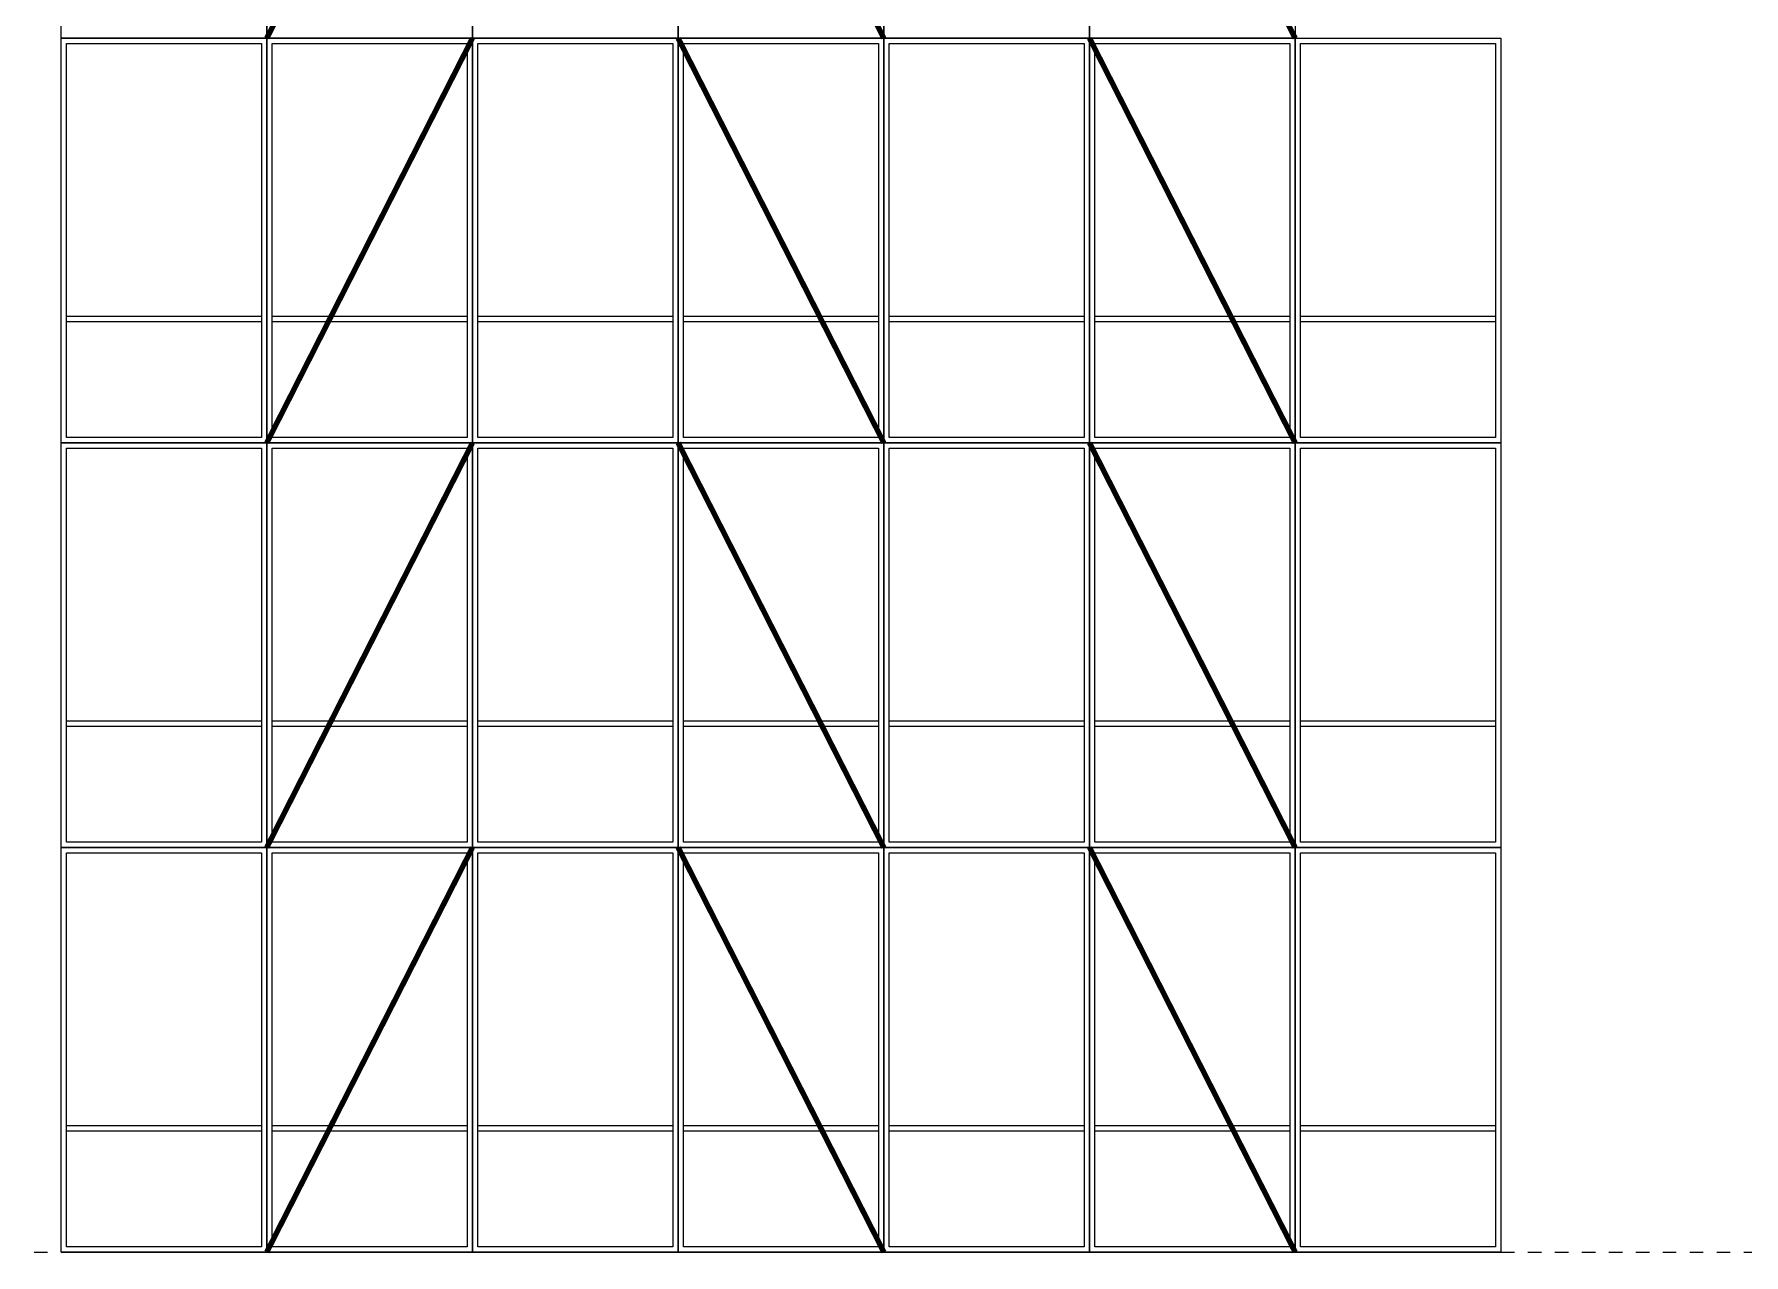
# Model space of a CAD drawing. Header units: metres. Extents: x -300 to 4827, y -95 to 2390.
# Drawn here: x 1630 to 2263, y 39 to 492 of the extents above; entities that cross this region are included whole.
import ezdxf

# ---------------------------------------------------------------- set-up
doc = ezdxf.new("R2010")
doc.units = ezdxf.units.M
doc.linetypes.add('DASHED', pattern=[10, 5, -5])
for name, color, linetype in [('base_line', 7, 'CONTINUOUS'), ('diagonal_braces', 5, 'CONTINUOUS'), ('rect_polygon', 7, 'CONTINUOUS'), ('rung', 7, 'CONTINUOUS'), ('space_line', 7, 'DASHED')]:
    doc.layers.add(name, color=color, linetype=linetype)

msp = doc.modelspace()

# ---------------------------------------------------------------- linework, layer by layer
at = {"layer": 'base_line'}
msp.add_line((1640, 40), (2173.4, 40), dxfattribs=at)
at = {"layer": 'diagonal_braces'}
for points in [[(1716.2, 490, 2, 2, 0), (1792.4, 640, 2, 2, 0)], [(1716.2, 490, 2, 2, 0), (1792.4, 640, 2, 2, 0)], [(1716.2, 490, 2, 2, 0), (1792.4, 640, 2, 2, 0)], [(1716.2, 490, 2, 2, 0), (1792.4, 640, 2, 2, 0)], [(1716.2, 490, 2, 2, 0), (1792.4, 640, 2, 2, 0)], [(1716.2, 490, 2, 2, 0), (1792.4, 640, 2, 2, 0)], [(1716.2, 490, 2, 2, 0), (1792.4, 640, 2, 2, 0)], [(1716.2, 490, 2, 2, 0), (1792.4, 640, 2, 2, 0)], [(1868.6, 640, 2, 2, 0), (1944.8, 490, 2, 2, 0)], [(1868.6, 640, 2, 2, 0), (1944.8, 490, 2, 2, 0)], [(1868.6, 640, 2, 2, 0), (1944.8, 490, 2, 2, 0)], [(1868.6, 640, 2, 2, 0), (1944.8, 490, 2, 2, 0)], [(1868.6, 640, 2, 2, 0), (1944.8, 490, 2, 2, 0)], [(1868.6, 640, 2, 2, 0), (1944.8, 490, 2, 2, 0)], [(1868.6, 640, 2, 2, 0), (1944.8, 490, 2, 2, 0)], [(1868.6, 640, 2, 2, 0), (1944.8, 490, 2, 2, 0)], [(2021, 640, 2, 2, 0), (2097.2, 490, 2, 2, 0)], [(2021, 640, 2, 2, 0), (2097.2, 490, 2, 2, 0)], [(2021, 640, 2, 2, 0), (2097.2, 490, 2, 2, 0)], [(2021, 640, 2, 2, 0), (2097.2, 490, 2, 2, 0)], [(2021, 640, 2, 2, 0), (2097.2, 490, 2, 2, 0)], [(2021, 640, 2, 2, 0), (2097.2, 490, 2, 2, 0)], [(2021, 640, 2, 2, 0), (2097.2, 490, 2, 2, 0)], [(2021, 640, 2, 2, 0), (2097.2, 490, 2, 2, 0)], [(1716.2, 340, 2, 2, 0), (1792.4, 490, 2, 2, 0)], [(1716.2, 340, 2, 2, 0), (1792.4, 490, 2, 2, 0)], [(1716.2, 340, 2, 2, 0), (1792.4, 490, 2, 2, 0)], [(1716.2, 340, 2, 2, 0), (1792.4, 490, 2, 2, 0)], [(1716.2, 340, 2, 2, 0), (1792.4, 490, 2, 2, 0)], [(1716.2, 340, 2, 2, 0), (1792.4, 490, 2, 2, 0)], [(1716.2, 340, 2, 2, 0), (1792.4, 490, 2, 2, 0)], [(1716.2, 340, 2, 2, 0), (1792.4, 490, 2, 2, 0)], [(1868.6, 490, 2, 2, 0), (1944.8, 340, 2, 2, 0)], [(1868.6, 490, 2, 2, 0), (1944.8, 340, 2, 2, 0)], [(1868.6, 490, 2, 2, 0), (1944.8, 340, 2, 2, 0)], [(1868.6, 490, 2, 2, 0), (1944.8, 340, 2, 2, 0)], [(1868.6, 490, 2, 2, 0), (1944.8, 340, 2, 2, 0)], [(1868.6, 490, 2, 2, 0), (1944.8, 340, 2, 2, 0)], [(1868.6, 490, 2, 2, 0), (1944.8, 340, 2, 2, 0)], [(1868.6, 490, 2, 2, 0), (1944.8, 340, 2, 2, 0)], [(2021, 490, 2, 2, 0), (2097.2, 340, 2, 2, 0)], [(2021, 490, 2, 2, 0), (2097.2, 340, 2, 2, 0)], [(2021, 490, 2, 2, 0), (2097.2, 340, 2, 2, 0)], [(2021, 490, 2, 2, 0), (2097.2, 340, 2, 2, 0)], [(2021, 490, 2, 2, 0), (2097.2, 340, 2, 2, 0)], [(2021, 490, 2, 2, 0), (2097.2, 340, 2, 2, 0)], [(2021, 490, 2, 2, 0), (2097.2, 340, 2, 2, 0)], [(2021, 490, 2, 2, 0), (2097.2, 340, 2, 2, 0)], [(1716.2, 190, 2, 2, 0), (1792.4, 340, 2, 2, 0)], [(1716.2, 190, 2, 2, 0), (1792.4, 340, 2, 2, 0)], [(1716.2, 190, 2, 2, 0), (1792.4, 340, 2, 2, 0)], [(1716.2, 190, 2, 2, 0), (1792.4, 340, 2, 2, 0)], [(1716.2, 190, 2, 2, 0), (1792.4, 340, 2, 2, 0)], [(1716.2, 190, 2, 2, 0), (1792.4, 340, 2, 2, 0)], [(1716.2, 190, 2, 2, 0), (1792.4, 340, 2, 2, 0)], [(1716.2, 190, 2, 2, 0), (1792.4, 340, 2, 2, 0)], [(1868.6, 340, 2, 2, 0), (1944.8, 190, 2, 2, 0)], [(1868.6, 340, 2, 2, 0), (1944.8, 190, 2, 2, 0)], [(1868.6, 340, 2, 2, 0), (1944.8, 190, 2, 2, 0)], [(1868.6, 340, 2, 2, 0), (1944.8, 190, 2, 2, 0)], [(1868.6, 340, 2, 2, 0), (1944.8, 190, 2, 2, 0)], [(1868.6, 340, 2, 2, 0), (1944.8, 190, 2, 2, 0)], [(1868.6, 340, 2, 2, 0), (1944.8, 190, 2, 2, 0)], [(1868.6, 340, 2, 2, 0), (1944.8, 190, 2, 2, 0)], [(2021, 340, 2, 2, 0), (2097.2, 190, 2, 2, 0)], [(2021, 340, 2, 2, 0), (2097.2, 190, 2, 2, 0)], [(2021, 340, 2, 2, 0), (2097.2, 190, 2, 2, 0)], [(2021, 340, 2, 2, 0), (2097.2, 190, 2, 2, 0)], [(2021, 340, 2, 2, 0), (2097.2, 190, 2, 2, 0)], [(2021, 340, 2, 2, 0), (2097.2, 190, 2, 2, 0)], [(2021, 340, 2, 2, 0), (2097.2, 190, 2, 2, 0)], [(2021, 340, 2, 2, 0), (2097.2, 190, 2, 2, 0)], [(1716.2, 40, 2, 2, 0), (1792.4, 190, 2, 2, 0)], [(1716.2, 40, 2, 2, 0), (1792.4, 190, 2, 2, 0)], [(1716.2, 40, 2, 2, 0), (1792.4, 190, 2, 2, 0)], [(1716.2, 40, 2, 2, 0), (1792.4, 190, 2, 2, 0)], [(1716.2, 40, 2, 2, 0), (1792.4, 190, 2, 2, 0)], [(1716.2, 40, 2, 2, 0), (1792.4, 190, 2, 2, 0)], [(1716.2, 40, 2, 2, 0), (1792.4, 190, 2, 2, 0)], [(1716.2, 40, 2, 2, 0), (1792.4, 190, 2, 2, 0)], [(1868.6, 190, 2, 2, 0), (1944.8, 40, 2, 2, 0)], [(1868.6, 190, 2, 2, 0), (1944.8, 40, 2, 2, 0)], [(1868.6, 190, 2, 2, 0), (1944.8, 40, 2, 2, 0)], [(1868.6, 190, 2, 2, 0), (1944.8, 40, 2, 2, 0)], [(1868.6, 190, 2, 2, 0), (1944.8, 40, 2, 2, 0)], [(1868.6, 190, 2, 2, 0), (1944.8, 40, 2, 2, 0)], [(1868.6, 190, 2, 2, 0), (1944.8, 40, 2, 2, 0)], [(1868.6, 190, 2, 2, 0), (1944.8, 40, 2, 2, 0)], [(2021, 190, 2, 2, 0), (2097.2, 40, 2, 2, 0)], [(2021, 190, 2, 2, 0), (2097.2, 40, 2, 2, 0)], [(2021, 190, 2, 2, 0), (2097.2, 40, 2, 2, 0)], [(2021, 190, 2, 2, 0), (2097.2, 40, 2, 2, 0)], [(2021, 190, 2, 2, 0), (2097.2, 40, 2, 2, 0)], [(2021, 190, 2, 2, 0), (2097.2, 40, 2, 2, 0)], [(2021, 190, 2, 2, 0), (2097.2, 40, 2, 2, 0)], [(2021, 190, 2, 2, 0), (2097.2, 40, 2, 2, 0)]]:
    msp.add_lwpolyline(points, format="xyseb", dxfattribs=at)
at = {"layer": 'rect_polygon'}
for points in [[(1640, 490), (1640, 640), (1716.2, 640), (1716.2, 490)], [(1640, 490), (1640, 640), (1716.2, 640), (1716.2, 490)], [(1640, 490), (1640, 640), (1716.2, 640), (1716.2, 490)], [(1640, 490), (1640, 640), (1716.2, 640), (1716.2, 490)], [(1640, 490), (1640, 640), (1716.2, 640), (1716.2, 490)], [(1640, 490), (1640, 640), (1716.2, 640), (1716.2, 490)], [(1640, 490), (1640, 640), (1716.2, 640), (1716.2, 490)], [(1640, 490), (1640, 640), (1716.2, 640), (1716.2, 490)], [(1716.2, 490), (1716.2, 640), (1792.4, 640), (1792.4, 490)], [(1716.2, 490), (1716.2, 640), (1792.4, 640), (1792.4, 490)], [(1716.2, 490), (1716.2, 640), (1792.4, 640), (1792.4, 490)], [(1716.2, 490), (1716.2, 640), (1792.4, 640), (1792.4, 490)], [(1716.2, 490), (1716.2, 640), (1792.4, 640), (1792.4, 490)], [(1716.2, 490), (1716.2, 640), (1792.4, 640), (1792.4, 490)], [(1716.2, 490), (1716.2, 640), (1792.4, 640), (1792.4, 490)], [(1716.2, 490), (1716.2, 640), (1792.4, 640), (1792.4, 490)], [(1792.4, 490), (1792.4, 640), (1868.6, 640), (1868.6, 490)], [(1792.4, 490), (1792.4, 640), (1868.6, 640), (1868.6, 490)], [(1792.4, 490), (1792.4, 640), (1868.6, 640), (1868.6, 490)], [(1792.4, 490), (1792.4, 640), (1868.6, 640), (1868.6, 490)], [(1792.4, 490), (1792.4, 640), (1868.6, 640), (1868.6, 490)], [(1792.4, 490), (1792.4, 640), (1868.6, 640), (1868.6, 490)], [(1792.4, 490), (1792.4, 640), (1868.6, 640), (1868.6, 490)], [(1792.4, 490), (1792.4, 640), (1868.6, 640), (1868.6, 490)], [(1868.6, 490), (1868.6, 640), (1944.8, 640), (1944.8, 490)], [(1868.6, 490), (1868.6, 640), (1944.8, 640), (1944.8, 490)], [(1868.6, 490), (1868.6, 640), (1944.8, 640), (1944.8, 490)], [(1868.6, 490), (1868.6, 640), (1944.8, 640), (1944.8, 490)], [(1868.6, 490), (1868.6, 640), (1944.8, 640), (1944.8, 490)], [(1868.6, 490), (1868.6, 640), (1944.8, 640), (1944.8, 490)], [(1868.6, 490), (1868.6, 640), (1944.8, 640), (1944.8, 490)], [(1868.6, 490), (1868.6, 640), (1944.8, 640), (1944.8, 490)], [(1944.8, 490), (1944.8, 640), (2021, 640), (2021, 490)], [(1944.8, 490), (1944.8, 640), (2021, 640), (2021, 490)], [(1944.8, 490), (1944.8, 640), (2021, 640), (2021, 490)], [(1944.8, 490), (1944.8, 640), (2021, 640), (2021, 490)], [(1944.8, 490), (1944.8, 640), (2021, 640), (2021, 490)], [(1944.8, 490), (1944.8, 640), (2021, 640), (2021, 490)], [(1944.8, 490), (1944.8, 640), (2021, 640), (2021, 490)], [(1944.8, 490), (1944.8, 640), (2021, 640), (2021, 490)], [(2021, 490), (2021, 640), (2097.2, 640), (2097.2, 490)], [(2021, 490), (2021, 640), (2097.2, 640), (2097.2, 490)], [(2021, 490), (2021, 640), (2097.2, 640), (2097.2, 490)], [(2021, 490), (2021, 640), (2097.2, 640), (2097.2, 490)], [(2021, 490), (2021, 640), (2097.2, 640), (2097.2, 490)], [(2021, 490), (2021, 640), (2097.2, 640), (2097.2, 490)], [(2021, 490), (2021, 640), (2097.2, 640), (2097.2, 490)], [(2021, 490), (2021, 640), (2097.2, 640), (2097.2, 490)], [(1640, 340), (1640, 490), (1716.2, 490), (1716.2, 340)], [(1640, 340), (1640, 490), (1716.2, 490), (1716.2, 340)], [(1640, 340), (1640, 490), (1716.2, 490), (1716.2, 340)], [(1640, 340), (1640, 490), (1716.2, 490), (1716.2, 340)], [(1640, 340), (1640, 490), (1716.2, 490), (1716.2, 340)], [(1640, 340), (1640, 490), (1716.2, 490), (1716.2, 340)], [(1640, 340), (1640, 490), (1716.2, 490), (1716.2, 340)], [(1640, 340), (1640, 490), (1716.2, 490), (1716.2, 340)], [(1642, 342), (1642, 488), (1714.2, 488), (1714.2, 342)], [(1642, 342), (1642, 488), (1714.2, 488), (1714.2, 342)], [(1642, 342), (1642, 488), (1714.2, 488), (1714.2, 342)], [(1642, 342), (1642, 488), (1714.2, 488), (1714.2, 342)], [(1642, 342), (1642, 488), (1714.2, 488), (1714.2, 342)], [(1642, 342), (1642, 488), (1714.2, 488), (1714.2, 342)], [(1642, 342), (1642, 488), (1714.2, 488), (1714.2, 342)], [(1642, 342), (1642, 488), (1714.2, 488), (1714.2, 342)], [(1716.2, 340), (1716.2, 490), (1792.4, 490), (1792.4, 340)], [(1716.2, 340), (1716.2, 490), (1792.4, 490), (1792.4, 340)], [(1716.2, 340), (1716.2, 490), (1792.4, 490), (1792.4, 340)], [(1716.2, 340), (1716.2, 490), (1792.4, 490), (1792.4, 340)], [(1716.2, 340), (1716.2, 490), (1792.4, 490), (1792.4, 340)], [(1716.2, 340), (1716.2, 490), (1792.4, 490), (1792.4, 340)], [(1716.2, 340), (1716.2, 490), (1792.4, 490), (1792.4, 340)], [(1716.2, 340), (1716.2, 490), (1792.4, 490), (1792.4, 340)], [(1718.2, 342), (1718.2, 488), (1790.4, 488), (1790.4, 342)], [(1718.2, 342), (1718.2, 488), (1790.4, 488), (1790.4, 342)], [(1718.2, 342), (1718.2, 488), (1790.4, 488), (1790.4, 342)], [(1718.2, 342), (1718.2, 488), (1790.4, 488), (1790.4, 342)], [(1718.2, 342), (1718.2, 488), (1790.4, 488), (1790.4, 342)], [(1718.2, 342), (1718.2, 488), (1790.4, 488), (1790.4, 342)], [(1718.2, 342), (1718.2, 488), (1790.4, 488), (1790.4, 342)], [(1718.2, 342), (1718.2, 488), (1790.4, 488), (1790.4, 342)], [(1792.4, 340), (1792.4, 490), (1868.6, 490), (1868.6, 340)], [(1792.4, 340), (1792.4, 490), (1868.6, 490), (1868.6, 340)], [(1792.4, 340), (1792.4, 490), (1868.6, 490), (1868.6, 340)], [(1792.4, 340), (1792.4, 490), (1868.6, 490), (1868.6, 340)], [(1792.4, 340), (1792.4, 490), (1868.6, 490), (1868.6, 340)], [(1792.4, 340), (1792.4, 490), (1868.6, 490), (1868.6, 340)], [(1792.4, 340), (1792.4, 490), (1868.6, 490), (1868.6, 340)], [(1792.4, 340), (1792.4, 490), (1868.6, 490), (1868.6, 340)], [(1794.4, 342), (1794.4, 488), (1866.6, 488), (1866.6, 342)], [(1794.4, 342), (1794.4, 488), (1866.6, 488), (1866.6, 342)], [(1794.4, 342), (1794.4, 488), (1866.6, 488), (1866.6, 342)], [(1794.4, 342), (1794.4, 488), (1866.6, 488), (1866.6, 342)], [(1794.4, 342), (1794.4, 488), (1866.6, 488), (1866.6, 342)], [(1794.4, 342), (1794.4, 488), (1866.6, 488), (1866.6, 342)], [(1794.4, 342), (1794.4, 488), (1866.6, 488), (1866.6, 342)], [(1794.4, 342), (1794.4, 488), (1866.6, 488), (1866.6, 342)], [(1868.6, 340), (1868.6, 490), (1944.8, 490), (1944.8, 340)], [(1868.6, 340), (1868.6, 490), (1944.8, 490), (1944.8, 340)], [(1868.6, 340), (1868.6, 490), (1944.8, 490), (1944.8, 340)], [(1868.6, 340), (1868.6, 490), (1944.8, 490), (1944.8, 340)], [(1868.6, 340), (1868.6, 490), (1944.8, 490), (1944.8, 340)], [(1868.6, 340), (1868.6, 490), (1944.8, 490), (1944.8, 340)], [(1868.6, 340), (1868.6, 490), (1944.8, 490), (1944.8, 340)], [(1868.6, 340), (1868.6, 490), (1944.8, 490), (1944.8, 340)], [(1870.6, 342), (1870.6, 488), (1942.8, 488), (1942.8, 342)], [(1870.6, 342), (1870.6, 488), (1942.8, 488), (1942.8, 342)], [(1870.6, 342), (1870.6, 488), (1942.8, 488), (1942.8, 342)], [(1870.6, 342), (1870.6, 488), (1942.8, 488), (1942.8, 342)], [(1870.6, 342), (1870.6, 488), (1942.8, 488), (1942.8, 342)], [(1870.6, 342), (1870.6, 488), (1942.8, 488), (1942.8, 342)], [(1870.6, 342), (1870.6, 488), (1942.8, 488), (1942.8, 342)], [(1870.6, 342), (1870.6, 488), (1942.8, 488), (1942.8, 342)], [(1944.8, 340), (1944.8, 490), (2021, 490), (2021, 340)], [(1944.8, 340), (1944.8, 490), (2021, 490), (2021, 340)], [(1944.8, 340), (1944.8, 490), (2021, 490), (2021, 340)], [(1944.8, 340), (1944.8, 490), (2021, 490), (2021, 340)], [(1944.8, 340), (1944.8, 490), (2021, 490), (2021, 340)], [(1944.8, 340), (1944.8, 490), (2021, 490), (2021, 340)], [(1944.8, 340), (1944.8, 490), (2021, 490), (2021, 340)], [(1944.8, 340), (1944.8, 490), (2021, 490), (2021, 340)], [(1946.8, 342), (1946.8, 488), (2019, 488), (2019, 342)], [(1946.8, 342), (1946.8, 488), (2019, 488), (2019, 342)], [(1946.8, 342), (1946.8, 488), (2019, 488), (2019, 342)], [(1946.8, 342), (1946.8, 488), (2019, 488), (2019, 342)], [(1946.8, 342), (1946.8, 488), (2019, 488), (2019, 342)], [(1946.8, 342), (1946.8, 488), (2019, 488), (2019, 342)], [(1946.8, 342), (1946.8, 488), (2019, 488), (2019, 342)], [(1946.8, 342), (1946.8, 488), (2019, 488), (2019, 342)], [(2021, 340), (2021, 490), (2097.2, 490), (2097.2, 340)], [(2021, 340), (2021, 490), (2097.2, 490), (2097.2, 340)], [(2021, 340), (2021, 490), (2097.2, 490), (2097.2, 340)], [(2021, 340), (2021, 490), (2097.2, 490), (2097.2, 340)], [(2021, 340), (2021, 490), (2097.2, 490), (2097.2, 340)], [(2021, 340), (2021, 490), (2097.2, 490), (2097.2, 340)], [(2021, 340), (2021, 490), (2097.2, 490), (2097.2, 340)], [(2021, 340), (2021, 490), (2097.2, 490), (2097.2, 340)], [(2023, 342), (2023, 488), (2095.2, 488), (2095.2, 342)], [(2023, 342), (2023, 488), (2095.2, 488), (2095.2, 342)], [(2023, 342), (2023, 488), (2095.2, 488), (2095.2, 342)], [(2023, 342), (2023, 488), (2095.2, 488), (2095.2, 342)], [(2023, 342), (2023, 488), (2095.2, 488), (2095.2, 342)], [(2023, 342), (2023, 488), (2095.2, 488), (2095.2, 342)], [(2023, 342), (2023, 488), (2095.2, 488), (2095.2, 342)], [(2023, 342), (2023, 488), (2095.2, 488), (2095.2, 342)], [(2097.2, 340), (2097.2, 490), (2173.4, 490), (2173.4, 340)], [(2097.2, 340), (2097.2, 490), (2173.4, 490), (2173.4, 340)], [(2097.2, 340), (2097.2, 490), (2173.4, 490), (2173.4, 340)], [(2097.2, 340), (2097.2, 490), (2173.4, 490), (2173.4, 340)], [(2097.2, 340), (2097.2, 490), (2173.4, 490), (2173.4, 340)], [(2097.2, 340), (2097.2, 490), (2173.4, 490), (2173.4, 340)], [(2097.2, 340), (2097.2, 490), (2173.4, 490), (2173.4, 340)], [(2097.2, 340), (2097.2, 490), (2173.4, 490), (2173.4, 340)], [(2099.2, 342), (2099.2, 488), (2171.4, 488), (2171.4, 342)], [(2099.2, 342), (2099.2, 488), (2171.4, 488), (2171.4, 342)], [(2099.2, 342), (2099.2, 488), (2171.4, 488), (2171.4, 342)], [(2099.2, 342), (2099.2, 488), (2171.4, 488), (2171.4, 342)], [(2099.2, 342), (2099.2, 488), (2171.4, 488), (2171.4, 342)], [(2099.2, 342), (2099.2, 488), (2171.4, 488), (2171.4, 342)], [(2099.2, 342), (2099.2, 488), (2171.4, 488), (2171.4, 342)], [(2099.2, 342), (2099.2, 488), (2171.4, 488), (2171.4, 342)], [(1640, 190), (1640, 340), (1716.2, 340), (1716.2, 190)], [(1640, 190), (1640, 340), (1716.2, 340), (1716.2, 190)], [(1640, 190), (1640, 340), (1716.2, 340), (1716.2, 190)], [(1640, 190), (1640, 340), (1716.2, 340), (1716.2, 190)], [(1640, 190), (1640, 340), (1716.2, 340), (1716.2, 190)], [(1640, 190), (1640, 340), (1716.2, 340), (1716.2, 190)], [(1640, 190), (1640, 340), (1716.2, 340), (1716.2, 190)], [(1640, 190), (1640, 340), (1716.2, 340), (1716.2, 190)], [(1642, 192), (1642, 338), (1714.2, 338), (1714.2, 192)], [(1642, 192), (1642, 338), (1714.2, 338), (1714.2, 192)], [(1642, 192), (1642, 338), (1714.2, 338), (1714.2, 192)], [(1642, 192), (1642, 338), (1714.2, 338), (1714.2, 192)], [(1642, 192), (1642, 338), (1714.2, 338), (1714.2, 192)], [(1642, 192), (1642, 338), (1714.2, 338), (1714.2, 192)], [(1642, 192), (1642, 338), (1714.2, 338), (1714.2, 192)], [(1642, 192), (1642, 338), (1714.2, 338), (1714.2, 192)], [(1716.2, 190), (1716.2, 340), (1792.4, 340), (1792.4, 190)], [(1716.2, 190), (1716.2, 340), (1792.4, 340), (1792.4, 190)], [(1716.2, 190), (1716.2, 340), (1792.4, 340), (1792.4, 190)], [(1716.2, 190), (1716.2, 340), (1792.4, 340), (1792.4, 190)], [(1716.2, 190), (1716.2, 340), (1792.4, 340), (1792.4, 190)], [(1716.2, 190), (1716.2, 340), (1792.4, 340), (1792.4, 190)], [(1716.2, 190), (1716.2, 340), (1792.4, 340), (1792.4, 190)], [(1716.2, 190), (1716.2, 340), (1792.4, 340), (1792.4, 190)], [(1718.2, 192), (1718.2, 338), (1790.4, 338), (1790.4, 192)], [(1718.2, 192), (1718.2, 338), (1790.4, 338), (1790.4, 192)], [(1718.2, 192), (1718.2, 338), (1790.4, 338), (1790.4, 192)], [(1718.2, 192), (1718.2, 338), (1790.4, 338), (1790.4, 192)], [(1718.2, 192), (1718.2, 338), (1790.4, 338), (1790.4, 192)], [(1718.2, 192), (1718.2, 338), (1790.4, 338), (1790.4, 192)], [(1718.2, 192), (1718.2, 338), (1790.4, 338), (1790.4, 192)], [(1718.2, 192), (1718.2, 338), (1790.4, 338), (1790.4, 192)], [(1792.4, 190), (1792.4, 340), (1868.6, 340), (1868.6, 190)], [(1792.4, 190), (1792.4, 340), (1868.6, 340), (1868.6, 190)], [(1792.4, 190), (1792.4, 340), (1868.6, 340), (1868.6, 190)], [(1792.4, 190), (1792.4, 340), (1868.6, 340), (1868.6, 190)], [(1792.4, 190), (1792.4, 340), (1868.6, 340), (1868.6, 190)], [(1792.4, 190), (1792.4, 340), (1868.6, 340), (1868.6, 190)], [(1792.4, 190), (1792.4, 340), (1868.6, 340), (1868.6, 190)], [(1792.4, 190), (1792.4, 340), (1868.6, 340), (1868.6, 190)], [(1794.4, 192), (1794.4, 338), (1866.6, 338), (1866.6, 192)], [(1794.4, 192), (1794.4, 338), (1866.6, 338), (1866.6, 192)], [(1794.4, 192), (1794.4, 338), (1866.6, 338), (1866.6, 192)], [(1794.4, 192), (1794.4, 338), (1866.6, 338), (1866.6, 192)], [(1794.4, 192), (1794.4, 338), (1866.6, 338), (1866.6, 192)], [(1794.4, 192), (1794.4, 338), (1866.6, 338), (1866.6, 192)], [(1794.4, 192), (1794.4, 338), (1866.6, 338), (1866.6, 192)], [(1794.4, 192), (1794.4, 338), (1866.6, 338), (1866.6, 192)], [(1868.6, 190), (1868.6, 340), (1944.8, 340), (1944.8, 190)], [(1868.6, 190), (1868.6, 340), (1944.8, 340), (1944.8, 190)], [(1868.6, 190), (1868.6, 340), (1944.8, 340), (1944.8, 190)], [(1868.6, 190), (1868.6, 340), (1944.8, 340), (1944.8, 190)], [(1868.6, 190), (1868.6, 340), (1944.8, 340), (1944.8, 190)], [(1868.6, 190), (1868.6, 340), (1944.8, 340), (1944.8, 190)], [(1868.6, 190), (1868.6, 340), (1944.8, 340), (1944.8, 190)], [(1868.6, 190), (1868.6, 340), (1944.8, 340), (1944.8, 190)], [(1870.6, 192), (1870.6, 338), (1942.8, 338), (1942.8, 192)], [(1870.6, 192), (1870.6, 338), (1942.8, 338), (1942.8, 192)], [(1870.6, 192), (1870.6, 338), (1942.8, 338), (1942.8, 192)], [(1870.6, 192), (1870.6, 338), (1942.8, 338), (1942.8, 192)], [(1870.6, 192), (1870.6, 338), (1942.8, 338), (1942.8, 192)], [(1870.6, 192), (1870.6, 338), (1942.8, 338), (1942.8, 192)], [(1870.6, 192), (1870.6, 338), (1942.8, 338), (1942.8, 192)], [(1870.6, 192), (1870.6, 338), (1942.8, 338), (1942.8, 192)], [(1944.8, 190), (1944.8, 340), (2021, 340), (2021, 190)], [(1944.8, 190), (1944.8, 340), (2021, 340), (2021, 190)], [(1944.8, 190), (1944.8, 340), (2021, 340), (2021, 190)], [(1944.8, 190), (1944.8, 340), (2021, 340), (2021, 190)], [(1944.8, 190), (1944.8, 340), (2021, 340), (2021, 190)], [(1944.8, 190), (1944.8, 340), (2021, 340), (2021, 190)], [(1944.8, 190), (1944.8, 340), (2021, 340), (2021, 190)], [(1944.8, 190), (1944.8, 340), (2021, 340), (2021, 190)], [(1946.8, 192), (1946.8, 338), (2019, 338), (2019, 192)], [(1946.8, 192), (1946.8, 338), (2019, 338), (2019, 192)], [(1946.8, 192), (1946.8, 338), (2019, 338), (2019, 192)], [(1946.8, 192), (1946.8, 338), (2019, 338), (2019, 192)], [(1946.8, 192), (1946.8, 338), (2019, 338), (2019, 192)], [(1946.8, 192), (1946.8, 338), (2019, 338), (2019, 192)], [(1946.8, 192), (1946.8, 338), (2019, 338), (2019, 192)], [(1946.8, 192), (1946.8, 338), (2019, 338), (2019, 192)], [(2021, 190), (2021, 340), (2097.2, 340), (2097.2, 190)], [(2021, 190), (2021, 340), (2097.2, 340), (2097.2, 190)], [(2021, 190), (2021, 340), (2097.2, 340), (2097.2, 190)], [(2021, 190), (2021, 340), (2097.2, 340), (2097.2, 190)], [(2021, 190), (2021, 340), (2097.2, 340), (2097.2, 190)], [(2021, 190), (2021, 340), (2097.2, 340), (2097.2, 190)], [(2021, 190), (2021, 340), (2097.2, 340), (2097.2, 190)], [(2021, 190), (2021, 340), (2097.2, 340), (2097.2, 190)], [(2023, 192), (2023, 338), (2095.2, 338), (2095.2, 192)], [(2023, 192), (2023, 338), (2095.2, 338), (2095.2, 192)], [(2023, 192), (2023, 338), (2095.2, 338), (2095.2, 192)], [(2023, 192), (2023, 338), (2095.2, 338), (2095.2, 192)], [(2023, 192), (2023, 338), (2095.2, 338), (2095.2, 192)], [(2023, 192), (2023, 338), (2095.2, 338), (2095.2, 192)], [(2023, 192), (2023, 338), (2095.2, 338), (2095.2, 192)], [(2023, 192), (2023, 338), (2095.2, 338), (2095.2, 192)], [(2097.2, 190), (2097.2, 340), (2173.4, 340), (2173.4, 190)], [(2097.2, 190), (2097.2, 340), (2173.4, 340), (2173.4, 190)], [(2097.2, 190), (2097.2, 340), (2173.4, 340), (2173.4, 190)], [(2097.2, 190), (2097.2, 340), (2173.4, 340), (2173.4, 190)], [(2097.2, 190), (2097.2, 340), (2173.4, 340), (2173.4, 190)], [(2097.2, 190), (2097.2, 340), (2173.4, 340), (2173.4, 190)], [(2097.2, 190), (2097.2, 340), (2173.4, 340), (2173.4, 190)], [(2097.2, 190), (2097.2, 340), (2173.4, 340), (2173.4, 190)], [(2099.2, 192), (2099.2, 338), (2171.4, 338), (2171.4, 192)], [(2099.2, 192), (2099.2, 338), (2171.4, 338), (2171.4, 192)], [(2099.2, 192), (2099.2, 338), (2171.4, 338), (2171.4, 192)], [(2099.2, 192), (2099.2, 338), (2171.4, 338), (2171.4, 192)], [(2099.2, 192), (2099.2, 338), (2171.4, 338), (2171.4, 192)], [(2099.2, 192), (2099.2, 338), (2171.4, 338), (2171.4, 192)], [(2099.2, 192), (2099.2, 338), (2171.4, 338), (2171.4, 192)], [(2099.2, 192), (2099.2, 338), (2171.4, 338), (2171.4, 192)], [(1640, 40), (1640, 190), (1716.2, 190), (1716.2, 40)], [(1640, 40), (1640, 190), (1716.2, 190), (1716.2, 40)], [(1640, 40), (1640, 190), (1716.2, 190), (1716.2, 40)], [(1640, 40), (1640, 190), (1716.2, 190), (1716.2, 40)], [(1640, 40), (1640, 190), (1716.2, 190), (1716.2, 40)], [(1640, 40), (1640, 190), (1716.2, 190), (1716.2, 40)], [(1640, 40), (1640, 190), (1716.2, 190), (1716.2, 40)], [(1640, 40), (1640, 190), (1716.2, 190), (1716.2, 40)], [(1642, 42), (1642, 188), (1714.2, 188), (1714.2, 42)], [(1642, 42), (1642, 188), (1714.2, 188), (1714.2, 42)], [(1642, 42), (1642, 188), (1714.2, 188), (1714.2, 42)], [(1642, 42), (1642, 188), (1714.2, 188), (1714.2, 42)], [(1642, 42), (1642, 188), (1714.2, 188), (1714.2, 42)], [(1642, 42), (1642, 188), (1714.2, 188), (1714.2, 42)], [(1642, 42), (1642, 188), (1714.2, 188), (1714.2, 42)], [(1642, 42), (1642, 188), (1714.2, 188), (1714.2, 42)], [(1716.2, 40), (1716.2, 190), (1792.4, 190), (1792.4, 40)], [(1716.2, 40), (1716.2, 190), (1792.4, 190), (1792.4, 40)], [(1716.2, 40), (1716.2, 190), (1792.4, 190), (1792.4, 40)], [(1716.2, 40), (1716.2, 190), (1792.4, 190), (1792.4, 40)], [(1716.2, 40), (1716.2, 190), (1792.4, 190), (1792.4, 40)], [(1716.2, 40), (1716.2, 190), (1792.4, 190), (1792.4, 40)], [(1716.2, 40), (1716.2, 190), (1792.4, 190), (1792.4, 40)], [(1716.2, 40), (1716.2, 190), (1792.4, 190), (1792.4, 40)], [(1718.2, 42), (1718.2, 188), (1790.4, 188), (1790.4, 42)], [(1718.2, 42), (1718.2, 188), (1790.4, 188), (1790.4, 42)], [(1718.2, 42), (1718.2, 188), (1790.4, 188), (1790.4, 42)], [(1718.2, 42), (1718.2, 188), (1790.4, 188), (1790.4, 42)], [(1718.2, 42), (1718.2, 188), (1790.4, 188), (1790.4, 42)], [(1718.2, 42), (1718.2, 188), (1790.4, 188), (1790.4, 42)], [(1718.2, 42), (1718.2, 188), (1790.4, 188), (1790.4, 42)], [(1718.2, 42), (1718.2, 188), (1790.4, 188), (1790.4, 42)], [(1792.4, 40), (1792.4, 190), (1868.6, 190), (1868.6, 40)], [(1792.4, 40), (1792.4, 190), (1868.6, 190), (1868.6, 40)], [(1792.4, 40), (1792.4, 190), (1868.6, 190), (1868.6, 40)], [(1792.4, 40), (1792.4, 190), (1868.6, 190), (1868.6, 40)], [(1792.4, 40), (1792.4, 190), (1868.6, 190), (1868.6, 40)], [(1792.4, 40), (1792.4, 190), (1868.6, 190), (1868.6, 40)], [(1792.4, 40), (1792.4, 190), (1868.6, 190), (1868.6, 40)], [(1792.4, 40), (1792.4, 190), (1868.6, 190), (1868.6, 40)], [(1794.4, 42), (1794.4, 188), (1866.6, 188), (1866.6, 42)], [(1794.4, 42), (1794.4, 188), (1866.6, 188), (1866.6, 42)], [(1794.4, 42), (1794.4, 188), (1866.6, 188), (1866.6, 42)], [(1794.4, 42), (1794.4, 188), (1866.6, 188), (1866.6, 42)], [(1794.4, 42), (1794.4, 188), (1866.6, 188), (1866.6, 42)], [(1794.4, 42), (1794.4, 188), (1866.6, 188), (1866.6, 42)], [(1794.4, 42), (1794.4, 188), (1866.6, 188), (1866.6, 42)], [(1794.4, 42), (1794.4, 188), (1866.6, 188), (1866.6, 42)], [(1868.6, 40), (1868.6, 190), (1944.8, 190), (1944.8, 40)], [(1868.6, 40), (1868.6, 190), (1944.8, 190), (1944.8, 40)], [(1868.6, 40), (1868.6, 190), (1944.8, 190), (1944.8, 40)], [(1868.6, 40), (1868.6, 190), (1944.8, 190), (1944.8, 40)], [(1868.6, 40), (1868.6, 190), (1944.8, 190), (1944.8, 40)], [(1868.6, 40), (1868.6, 190), (1944.8, 190), (1944.8, 40)], [(1868.6, 40), (1868.6, 190), (1944.8, 190), (1944.8, 40)], [(1868.6, 40), (1868.6, 190), (1944.8, 190), (1944.8, 40)], [(1870.6, 42), (1870.6, 188), (1942.8, 188), (1942.8, 42)], [(1870.6, 42), (1870.6, 188), (1942.8, 188), (1942.8, 42)], [(1870.6, 42), (1870.6, 188), (1942.8, 188), (1942.8, 42)], [(1870.6, 42), (1870.6, 188), (1942.8, 188), (1942.8, 42)], [(1870.6, 42), (1870.6, 188), (1942.8, 188), (1942.8, 42)], [(1870.6, 42), (1870.6, 188), (1942.8, 188), (1942.8, 42)], [(1870.6, 42), (1870.6, 188), (1942.8, 188), (1942.8, 42)], [(1870.6, 42), (1870.6, 188), (1942.8, 188), (1942.8, 42)], [(1944.8, 40), (1944.8, 190), (2021, 190), (2021, 40)], [(1944.8, 40), (1944.8, 190), (2021, 190), (2021, 40)], [(1944.8, 40), (1944.8, 190), (2021, 190), (2021, 40)], [(1944.8, 40), (1944.8, 190), (2021, 190), (2021, 40)], [(1944.8, 40), (1944.8, 190), (2021, 190), (2021, 40)], [(1944.8, 40), (1944.8, 190), (2021, 190), (2021, 40)], [(1944.8, 40), (1944.8, 190), (2021, 190), (2021, 40)], [(1944.8, 40), (1944.8, 190), (2021, 190), (2021, 40)], [(1946.8, 42), (1946.8, 188), (2019, 188), (2019, 42)], [(1946.8, 42), (1946.8, 188), (2019, 188), (2019, 42)], [(1946.8, 42), (1946.8, 188), (2019, 188), (2019, 42)], [(1946.8, 42), (1946.8, 188), (2019, 188), (2019, 42)], [(1946.8, 42), (1946.8, 188), (2019, 188), (2019, 42)], [(1946.8, 42), (1946.8, 188), (2019, 188), (2019, 42)], [(1946.8, 42), (1946.8, 188), (2019, 188), (2019, 42)], [(1946.8, 42), (1946.8, 188), (2019, 188), (2019, 42)], [(2021, 40), (2021, 190), (2097.2, 190), (2097.2, 40)], [(2021, 40), (2021, 190), (2097.2, 190), (2097.2, 40)], [(2021, 40), (2021, 190), (2097.2, 190), (2097.2, 40)], [(2021, 40), (2021, 190), (2097.2, 190), (2097.2, 40)], [(2021, 40), (2021, 190), (2097.2, 190), (2097.2, 40)], [(2021, 40), (2021, 190), (2097.2, 190), (2097.2, 40)], [(2021, 40), (2021, 190), (2097.2, 190), (2097.2, 40)], [(2021, 40), (2021, 190), (2097.2, 190), (2097.2, 40)], [(2023, 42), (2023, 188), (2095.2, 188), (2095.2, 42)], [(2023, 42), (2023, 188), (2095.2, 188), (2095.2, 42)], [(2023, 42), (2023, 188), (2095.2, 188), (2095.2, 42)], [(2023, 42), (2023, 188), (2095.2, 188), (2095.2, 42)], [(2023, 42), (2023, 188), (2095.2, 188), (2095.2, 42)], [(2023, 42), (2023, 188), (2095.2, 188), (2095.2, 42)], [(2023, 42), (2023, 188), (2095.2, 188), (2095.2, 42)], [(2023, 42), (2023, 188), (2095.2, 188), (2095.2, 42)], [(2097.2, 40), (2097.2, 190), (2173.4, 190), (2173.4, 40)], [(2097.2, 40), (2097.2, 190), (2173.4, 190), (2173.4, 40)], [(2097.2, 40), (2097.2, 190), (2173.4, 190), (2173.4, 40)], [(2097.2, 40), (2097.2, 190), (2173.4, 190), (2173.4, 40)], [(2097.2, 40), (2097.2, 190), (2173.4, 190), (2173.4, 40)], [(2097.2, 40), (2097.2, 190), (2173.4, 190), (2173.4, 40)], [(2097.2, 40), (2097.2, 190), (2173.4, 190), (2173.4, 40)], [(2097.2, 40), (2097.2, 190), (2173.4, 190), (2173.4, 40)], [(2099.2, 42), (2099.2, 188), (2171.4, 188), (2171.4, 42)], [(2099.2, 42), (2099.2, 188), (2171.4, 188), (2171.4, 42)], [(2099.2, 42), (2099.2, 188), (2171.4, 188), (2171.4, 42)], [(2099.2, 42), (2099.2, 188), (2171.4, 188), (2171.4, 42)], [(2099.2, 42), (2099.2, 188), (2171.4, 188), (2171.4, 42)], [(2099.2, 42), (2099.2, 188), (2171.4, 188), (2171.4, 42)], [(2099.2, 42), (2099.2, 188), (2171.4, 188), (2171.4, 42)], [(2099.2, 42), (2099.2, 188), (2171.4, 188), (2171.4, 42)]]:
    msp.add_lwpolyline(points, close=True, dxfattribs=at)
at = {"layer": 'rung'}
for p, q in [((1642, 387), (1714.2, 387)), ((1642, 387), (1714.2, 387)), ((1642, 387), (1714.2, 387)), ((1642, 387), (1714.2, 387)), ((1642, 387), (1714.2, 387)), ((1642, 387), (1714.2, 387)), ((1642, 387), (1714.2, 387)), ((1642, 387), (1714.2, 387)), ((1718.2, 387), (1790.4, 387)), ((1718.2, 387), (1790.4, 387)), ((1718.2, 387), (1790.4, 387)), ((1718.2, 387), (1790.4, 387)), ((1718.2, 387), (1790.4, 387)), ((1718.2, 387), (1790.4, 387)), ((1718.2, 387), (1790.4, 387)), ((1718.2, 387), (1790.4, 387)), ((1794.4, 387), (1866.6, 387)), ((1794.4, 387), (1866.6, 387)), ((1794.4, 387), (1866.6, 387)), ((1794.4, 387), (1866.6, 387)), ((1794.4, 387), (1866.6, 387)), ((1794.4, 387), (1866.6, 387)), ((1794.4, 387), (1866.6, 387)), ((1794.4, 387), (1866.6, 387)), ((1870.6, 387), (1942.8, 387)), ((1870.6, 387), (1942.8, 387)), ((1870.6, 387), (1942.8, 387)), ((1870.6, 387), (1942.8, 387)), ((1870.6, 387), (1942.8, 387)), ((1870.6, 387), (1942.8, 387)), ((1870.6, 387), (1942.8, 387)), ((1870.6, 387), (1942.8, 387)), ((1946.8, 387), (2019, 387)), ((1946.8, 387), (2019, 387)), ((1946.8, 387), (2019, 387)), ((1946.8, 387), (2019, 387)), ((1946.8, 387), (2019, 387)), ((1946.8, 387), (2019, 387)), ((1946.8, 387), (2019, 387)), ((1946.8, 387), (2019, 387)), ((2023, 387), (2095.2, 387)), ((2023, 387), (2095.2, 387)), ((2023, 387), (2095.2, 387)), ((2023, 387), (2095.2, 387)), ((2023, 387), (2095.2, 387)), ((2023, 387), (2095.2, 387)), ((2023, 387), (2095.2, 387)), ((2023, 387), (2095.2, 387)), ((2099.2, 387), (2171.4, 387)), ((2099.2, 387), (2171.4, 387)), ((2099.2, 387), (2171.4, 387)), ((2099.2, 387), (2171.4, 387)), ((2099.2, 387), (2171.4, 387)), ((2099.2, 387), (2171.4, 387)), ((2099.2, 387), (2171.4, 387)), ((2099.2, 387), (2171.4, 387)), ((1642, 385), (1714.2, 385)), ((1642, 385), (1714.2, 385)), ((1642, 385), (1714.2, 385)), ((1642, 385), (1714.2, 385)), ((1642, 385), (1714.2, 385)), ((1642, 385), (1714.2, 385)), ((1642, 385), (1714.2, 385)), ((1642, 385), (1714.2, 385)), ((1718.2, 385), (1790.4, 385)), ((1718.2, 385), (1790.4, 385)), ((1718.2, 385), (1790.4, 385)), ((1718.2, 385), (1790.4, 385)), ((1718.2, 385), (1790.4, 385)), ((1718.2, 385), (1790.4, 385)), ((1718.2, 385), (1790.4, 385)), ((1718.2, 385), (1790.4, 385)), ((1794.4, 385), (1866.6, 385)), ((1794.4, 385), (1866.6, 385)), ((1794.4, 385), (1866.6, 385)), ((1794.4, 385), (1866.6, 385)), ((1794.4, 385), (1866.6, 385)), ((1794.4, 385), (1866.6, 385)), ((1794.4, 385), (1866.6, 385)), ((1794.4, 385), (1866.6, 385)), ((1870.6, 385), (1942.8, 385)), ((1870.6, 385), (1942.8, 385)), ((1870.6, 385), (1942.8, 385)), ((1870.6, 385), (1942.8, 385)), ((1870.6, 385), (1942.8, 385)), ((1870.6, 385), (1942.8, 385)), ((1870.6, 385), (1942.8, 385)), ((1870.6, 385), (1942.8, 385)), ((1946.8, 385), (2019, 385)), ((1946.8, 385), (2019, 385)), ((1946.8, 385), (2019, 385)), ((1946.8, 385), (2019, 385)), ((1946.8, 385), (2019, 385)), ((1946.8, 385), (2019, 385)), ((1946.8, 385), (2019, 385)), ((1946.8, 385), (2019, 385)), ((2023, 385), (2095.2, 385)), ((2023, 385), (2095.2, 385)), ((2023, 385), (2095.2, 385)), ((2023, 385), (2095.2, 385)), ((2023, 385), (2095.2, 385)), ((2023, 385), (2095.2, 385)), ((2023, 385), (2095.2, 385)), ((2023, 385), (2095.2, 385)), ((2099.2, 385), (2171.4, 385)), ((2099.2, 385), (2171.4, 385)), ((2099.2, 385), (2171.4, 385)), ((2099.2, 385), (2171.4, 385)), ((2099.2, 385), (2171.4, 385)), ((2099.2, 385), (2171.4, 385)), ((2099.2, 385), (2171.4, 385)), ((2099.2, 385), (2171.4, 385)), ((1642, 237), (1714.2, 237)), ((1642, 237), (1714.2, 237)), ((1642, 237), (1714.2, 237)), ((1642, 237), (1714.2, 237)), ((1642, 237), (1714.2, 237)), ((1642, 237), (1714.2, 237)), ((1642, 237), (1714.2, 237)), ((1642, 237), (1714.2, 237)), ((1642, 235), (1714.2, 235)), ((1642, 235), (1714.2, 235)), ((1642, 235), (1714.2, 235)), ((1642, 235), (1714.2, 235)), ((1642, 235), (1714.2, 235)), ((1642, 235), (1714.2, 235)), ((1642, 235), (1714.2, 235)), ((1642, 235), (1714.2, 235)), ((1718.2, 237), (1790.4, 237)), ((1718.2, 237), (1790.4, 237)), ((1718.2, 237), (1790.4, 237)), ((1718.2, 237), (1790.4, 237)), ((1718.2, 237), (1790.4, 237)), ((1718.2, 237), (1790.4, 237)), ((1718.2, 237), (1790.4, 237)), ((1718.2, 237), (1790.4, 237)), ((1718.2, 235), (1790.4, 235)), ((1718.2, 235), (1790.4, 235)), ((1718.2, 235), (1790.4, 235)), ((1718.2, 235), (1790.4, 235)), ((1718.2, 235), (1790.4, 235)), ((1718.2, 235), (1790.4, 235)), ((1718.2, 235), (1790.4, 235)), ((1718.2, 235), (1790.4, 235)), ((1794.4, 237), (1866.6, 237)), ((1794.4, 237), (1866.6, 237)), ((1794.4, 237), (1866.6, 237)), ((1794.4, 237), (1866.6, 237)), ((1794.4, 237), (1866.6, 237)), ((1794.4, 237), (1866.6, 237)), ((1794.4, 237), (1866.6, 237)), ((1794.4, 237), (1866.6, 237)), ((1794.4, 235), (1866.6, 235)), ((1794.4, 235), (1866.6, 235)), ((1794.4, 235), (1866.6, 235)), ((1794.4, 235), (1866.6, 235)), ((1794.4, 235), (1866.6, 235)), ((1794.4, 235), (1866.6, 235)), ((1794.4, 235), (1866.6, 235)), ((1794.4, 235), (1866.6, 235)), ((1870.6, 237), (1942.8, 237)), ((1870.6, 237), (1942.8, 237)), ((1870.6, 237), (1942.8, 237)), ((1870.6, 237), (1942.8, 237)), ((1870.6, 237), (1942.8, 237)), ((1870.6, 237), (1942.8, 237)), ((1870.6, 237), (1942.8, 237)), ((1870.6, 237), (1942.8, 237)), ((1870.6, 235), (1942.8, 235)), ((1870.6, 235), (1942.8, 235)), ((1870.6, 235), (1942.8, 235)), ((1870.6, 235), (1942.8, 235)), ((1870.6, 235), (1942.8, 235)), ((1870.6, 235), (1942.8, 235)), ((1870.6, 235), (1942.8, 235)), ((1870.6, 235), (1942.8, 235)), ((1946.8, 237), (2019, 237)), ((1946.8, 237), (2019, 237)), ((1946.8, 237), (2019, 237)), ((1946.8, 237), (2019, 237)), ((1946.8, 237), (2019, 237)), ((1946.8, 237), (2019, 237)), ((1946.8, 237), (2019, 237)), ((1946.8, 237), (2019, 237)), ((1946.8, 235), (2019, 235)), ((1946.8, 235), (2019, 235)), ((1946.8, 235), (2019, 235)), ((1946.8, 235), (2019, 235)), ((1946.8, 235), (2019, 235)), ((1946.8, 235), (2019, 235)), ((1946.8, 235), (2019, 235)), ((1946.8, 235), (2019, 235)), ((2023, 237), (2095.2, 237)), ((2023, 237), (2095.2, 237)), ((2023, 237), (2095.2, 237)), ((2023, 237), (2095.2, 237)), ((2023, 237), (2095.2, 237)), ((2023, 237), (2095.2, 237)), ((2023, 237), (2095.2, 237)), ((2023, 237), (2095.2, 237)), ((2023, 235), (2095.2, 235)), ((2023, 235), (2095.2, 235)), ((2023, 235), (2095.2, 235)), ((2023, 235), (2095.2, 235)), ((2023, 235), (2095.2, 235)), ((2023, 235), (2095.2, 235)), ((2023, 235), (2095.2, 235)), ((2023, 235), (2095.2, 235)), ((2099.2, 237), (2171.4, 237)), ((2099.2, 237), (2171.4, 237)), ((2099.2, 237), (2171.4, 237)), ((2099.2, 237), (2171.4, 237)), ((2099.2, 237), (2171.4, 237)), ((2099.2, 237), (2171.4, 237)), ((2099.2, 237), (2171.4, 237)), ((2099.2, 237), (2171.4, 237)), ((2099.2, 235), (2171.4, 235)), ((2099.2, 235), (2171.4, 235)), ((2099.2, 235), (2171.4, 235)), ((2099.2, 235), (2171.4, 235)), ((2099.2, 235), (2171.4, 235)), ((2099.2, 235), (2171.4, 235)), ((2099.2, 235), (2171.4, 235)), ((2099.2, 235), (2171.4, 235)), ((1642, 87), (1714.2, 87)), ((1642, 87), (1714.2, 87)), ((1642, 87), (1714.2, 87)), ((1642, 87), (1714.2, 87)), ((1642, 87), (1714.2, 87)), ((1642, 87), (1714.2, 87)), ((1642, 87), (1714.2, 87)), ((1642, 87), (1714.2, 87)), ((1642, 85), (1714.2, 85)), ((1642, 85), (1714.2, 85)), ((1642, 85), (1714.2, 85)), ((1642, 85), (1714.2, 85)), ((1642, 85), (1714.2, 85)), ((1642, 85), (1714.2, 85)), ((1642, 85), (1714.2, 85)), ((1642, 85), (1714.2, 85)), ((1718.2, 87), (1790.4, 87)), ((1718.2, 87), (1790.4, 87)), ((1718.2, 87), (1790.4, 87)), ((1718.2, 87), (1790.4, 87)), ((1718.2, 87), (1790.4, 87)), ((1718.2, 87), (1790.4, 87)), ((1718.2, 87), (1790.4, 87)), ((1718.2, 87), (1790.4, 87)), ((1718.2, 85), (1790.4, 85)), ((1718.2, 85), (1790.4, 85)), ((1718.2, 85), (1790.4, 85)), ((1718.2, 85), (1790.4, 85)), ((1718.2, 85), (1790.4, 85)), ((1718.2, 85), (1790.4, 85)), ((1718.2, 85), (1790.4, 85)), ((1718.2, 85), (1790.4, 85)), ((1794.4, 87), (1866.6, 87)), ((1794.4, 87), (1866.6, 87)), ((1794.4, 87), (1866.6, 87)), ((1794.4, 87), (1866.6, 87)), ((1794.4, 87), (1866.6, 87)), ((1794.4, 87), (1866.6, 87)), ((1794.4, 87), (1866.6, 87)), ((1794.4, 87), (1866.6, 87)), ((1794.4, 85), (1866.6, 85)), ((1794.4, 85), (1866.6, 85)), ((1794.4, 85), (1866.6, 85)), ((1794.4, 85), (1866.6, 85)), ((1794.4, 85), (1866.6, 85)), ((1794.4, 85), (1866.6, 85)), ((1794.4, 85), (1866.6, 85)), ((1794.4, 85), (1866.6, 85)), ((1870.6, 87), (1942.8, 87)), ((1870.6, 87), (1942.8, 87)), ((1870.6, 87), (1942.8, 87)), ((1870.6, 87), (1942.8, 87)), ((1870.6, 87), (1942.8, 87)), ((1870.6, 87), (1942.8, 87)), ((1870.6, 87), (1942.8, 87)), ((1870.6, 87), (1942.8, 87)), ((1870.6, 85), (1942.8, 85)), ((1870.6, 85), (1942.8, 85)), ((1870.6, 85), (1942.8, 85)), ((1870.6, 85), (1942.8, 85)), ((1870.6, 85), (1942.8, 85)), ((1870.6, 85), (1942.8, 85)), ((1870.6, 85), (1942.8, 85)), ((1870.6, 85), (1942.8, 85)), ((1946.8, 87), (2019, 87)), ((1946.8, 87), (2019, 87)), ((1946.8, 87), (2019, 87)), ((1946.8, 87), (2019, 87)), ((1946.8, 87), (2019, 87)), ((1946.8, 87), (2019, 87)), ((1946.8, 87), (2019, 87)), ((1946.8, 87), (2019, 87)), ((1946.8, 85), (2019, 85)), ((1946.8, 85), (2019, 85)), ((1946.8, 85), (2019, 85)), ((1946.8, 85), (2019, 85)), ((1946.8, 85), (2019, 85)), ((1946.8, 85), (2019, 85)), ((1946.8, 85), (2019, 85)), ((1946.8, 85), (2019, 85)), ((2023, 87), (2095.2, 87)), ((2023, 87), (2095.2, 87)), ((2023, 87), (2095.2, 87)), ((2023, 87), (2095.2, 87)), ((2023, 87), (2095.2, 87)), ((2023, 87), (2095.2, 87)), ((2023, 87), (2095.2, 87)), ((2023, 87), (2095.2, 87)), ((2023, 85), (2095.2, 85)), ((2023, 85), (2095.2, 85)), ((2023, 85), (2095.2, 85)), ((2023, 85), (2095.2, 85)), ((2023, 85), (2095.2, 85)), ((2023, 85), (2095.2, 85)), ((2023, 85), (2095.2, 85)), ((2023, 85), (2095.2, 85)), ((2099.2, 87), (2171.4, 87)), ((2099.2, 87), (2171.4, 87)), ((2099.2, 87), (2171.4, 87)), ((2099.2, 87), (2171.4, 87)), ((2099.2, 87), (2171.4, 87)), ((2099.2, 87), (2171.4, 87)), ((2099.2, 87), (2171.4, 87)), ((2099.2, 87), (2171.4, 87)), ((2099.2, 85), (2171.4, 85)), ((2099.2, 85), (2171.4, 85)), ((2099.2, 85), (2171.4, 85)), ((2099.2, 85), (2171.4, 85)), ((2099.2, 85), (2171.4, 85)), ((2099.2, 85), (2171.4, 85)), ((2099.2, 85), (2171.4, 85)), ((2099.2, 85), (2171.4, 85))]:
    msp.add_line(p, q, dxfattribs=at)
at = {"layer": 'space_line'}
for p, q in [((1240, 40), (1640, 40)), ((2173.4, 40), (2573.4, 40))]:
    msp.add_line(p, q, dxfattribs=at)

doc.saveas('drawing.dxf')
